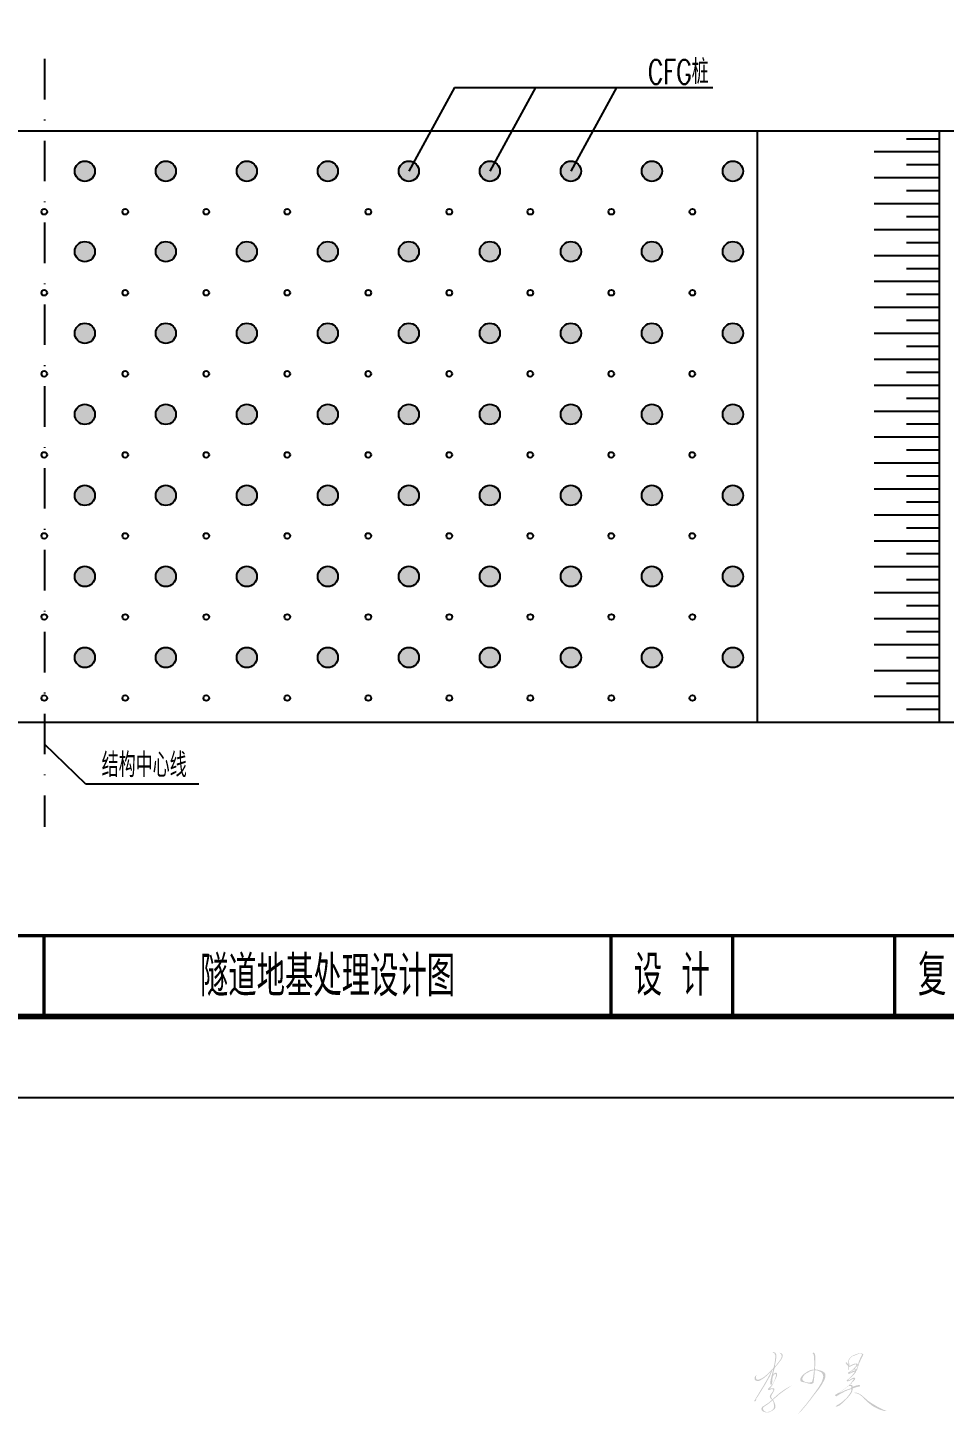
# Model space of a CAD drawing. Extents: x 216 to 1896, y 86 to 483.
# Drawn here: x 379 to 492.1, y 146.8 to 317.9 of the extents above; entities that cross this region are included whole.
import ezdxf
from ezdxf.enums import TextEntityAlignment as Align

# ---------------------------------------------------------------- set-up
doc = ezdxf.new("R2010")
doc.units = 0
doc.header["$LTSCALE"] = 5
doc.header["$MEASUREMENT"] = 0
doc.linetypes.add('DASHDOT', pattern=[1, 0.5, -0.25, 0, -0.25])
doc.linetypes.add('HIDDEN', pattern=[0.375, 0.25, -0.125])
doc.layers.get('0').update_dxf_attribs({"linetype": 'CONTINUOUS'})
for name, color, linetype in [('2', 2, 'HIDDEN'), ('图框', 7, 'CONTINUOUS'), ('尺寸标注', 4, 'CONTINUOUS'), ('文字', 7, 'CONTINUOUS'), ('次轮廓', 7, 'CONTINUOUS'), ('电子签名', 7, 'CONTINUOUS'), ('示坡线', 100, 'CONTINUOUS'), ('页码', 3, 'CONTINUOUS')]:
    doc.layers.add(name, color=color, linetype=linetype)
doc.styles.get("Standard").update_dxf_attribs({"font": 'simplex1.shx', "width": 0.7, "bigfont": 'hztxt.shx'})

# ---------------------------------------------------------------- blocks, each defined once
blk = doc.blocks.new('series')
at = {"width": 0.75}
for tag, height, p in [('页码', 4, (-35, -19)), ('图名', 5, (-220, -282)), ('图号', 5, (-20, -282))]:
    blk.add_attdef(tag, text='', height=height, dxfattribs=at).set_placement(p, align=Align.MIDDLE_CENTER)

msp = doc.modelspace()

# ---------------------------------------------------------------- hatches: boundary and pattern name
at = {"layer": '尺寸标注'}
h = msp.add_hatch(color=1, dxfattribs=at)
edge = h.paths.add_edge_path()
edge.add_arc((386.03208, 300.1471), 1.25, 0, 360)
h = msp.add_hatch(color=1, dxfattribs=at)
edge = h.paths.add_edge_path()
edge.add_arc((396.03208, 300.1471), 1.25, 0, 360)
h = msp.add_hatch(color=1, dxfattribs=at)
edge = h.paths.add_edge_path()
edge.add_arc((406.03208, 300.1471), 1.25, 0, 360)
h = msp.add_hatch(color=1, dxfattribs=at)
edge = h.paths.add_edge_path()
edge.add_arc((416.03208, 300.1471), 1.25, 0, 360)
h = msp.add_hatch(color=1, dxfattribs=at)
edge = h.paths.add_edge_path()
edge.add_arc((426.03208, 300.1471), 1.25, 0, 360)
h = msp.add_hatch(color=1, dxfattribs=at)
edge = h.paths.add_edge_path()
edge.add_arc((436.03208, 300.1471), 1.25, 0, 360)
h = msp.add_hatch(color=1, dxfattribs=at)
edge = h.paths.add_edge_path()
edge.add_arc((446.03208, 300.1471), 1.25, 0, 360)
h = msp.add_hatch(color=1, dxfattribs=at)
edge = h.paths.add_edge_path()
edge.add_arc((456.03208, 300.1471), 1.25, 0, 360)
h = msp.add_hatch(color=1, dxfattribs=at)
edge = h.paths.add_edge_path()
edge.add_arc((466.03208, 300.1471), 1.25, 0, 360)
h = msp.add_hatch(color=1, dxfattribs=at)
edge = h.paths.add_edge_path()
edge.add_arc((386.03208, 290.22171), 1.25, 0, 360)
h = msp.add_hatch(color=1, dxfattribs=at)
edge = h.paths.add_edge_path()
edge.add_arc((396.03208, 290.22171), 1.25, 0, 360)
h = msp.add_hatch(color=1, dxfattribs=at)
edge = h.paths.add_edge_path()
edge.add_arc((406.03208, 290.22171), 1.25, 0, 360)
h = msp.add_hatch(color=1, dxfattribs=at)
edge = h.paths.add_edge_path()
edge.add_arc((416.03208, 290.22171), 1.25, 0, 360)
h = msp.add_hatch(color=1, dxfattribs=at)
edge = h.paths.add_edge_path()
edge.add_arc((426.03208, 290.22171), 1.25, 0, 360)
h = msp.add_hatch(color=1, dxfattribs=at)
edge = h.paths.add_edge_path()
edge.add_arc((436.03208, 290.22171), 1.25, 0, 360)
h = msp.add_hatch(color=1, dxfattribs=at)
edge = h.paths.add_edge_path()
edge.add_arc((446.03208, 290.22171), 1.25, 0, 360)
h = msp.add_hatch(color=1, dxfattribs=at)
edge = h.paths.add_edge_path()
edge.add_arc((456.03208, 290.22171), 1.25, 0, 360)
h = msp.add_hatch(color=1, dxfattribs=at)
edge = h.paths.add_edge_path()
edge.add_arc((466.03208, 290.22171), 1.25, 0, 360)
h = msp.add_hatch(color=1, dxfattribs=at)
edge = h.paths.add_edge_path()
edge.add_arc((386.03208, 280.1471), 1.25, 0, 360)
h = msp.add_hatch(color=1, dxfattribs=at)
edge = h.paths.add_edge_path()
edge.add_arc((396.03208, 280.1471), 1.25, 0, 360)
h = msp.add_hatch(color=1, dxfattribs=at)
edge = h.paths.add_edge_path()
edge.add_arc((406.03208, 280.1471), 1.25, 0, 360)
h = msp.add_hatch(color=1, dxfattribs=at)
edge = h.paths.add_edge_path()
edge.add_arc((416.03208, 280.1471), 1.25, 0, 360)
h = msp.add_hatch(color=1, dxfattribs=at)
edge = h.paths.add_edge_path()
edge.add_arc((426.03208, 280.1471), 1.25, 0, 360)
h = msp.add_hatch(color=1, dxfattribs=at)
edge = h.paths.add_edge_path()
edge.add_arc((436.03208, 280.1471), 1.25, 0, 360)
h = msp.add_hatch(color=1, dxfattribs=at)
edge = h.paths.add_edge_path()
edge.add_arc((446.03208, 280.1471), 1.25, 0, 360)
h = msp.add_hatch(color=1, dxfattribs=at)
edge = h.paths.add_edge_path()
edge.add_arc((456.03208, 280.1471), 1.25, 0, 360)
h = msp.add_hatch(color=1, dxfattribs=at)
edge = h.paths.add_edge_path()
edge.add_arc((466.03208, 280.1471), 1.25, 0, 360)
h = msp.add_hatch(color=1, dxfattribs=at)
edge = h.paths.add_edge_path()
edge.add_arc((386.03208, 270.1471), 1.25, 0, 360)
h = msp.add_hatch(color=1, dxfattribs=at)
edge = h.paths.add_edge_path()
edge.add_arc((396.03208, 270.1471), 1.25, 0, 360)
h = msp.add_hatch(color=1, dxfattribs=at)
edge = h.paths.add_edge_path()
edge.add_arc((406.03208, 270.1471), 1.25, 0, 360)
h = msp.add_hatch(color=1, dxfattribs=at)
edge = h.paths.add_edge_path()
edge.add_arc((416.03208, 270.1471), 1.25, 0, 360)
h = msp.add_hatch(color=1, dxfattribs=at)
edge = h.paths.add_edge_path()
edge.add_arc((426.03208, 270.1471), 1.25, 0, 360)
h = msp.add_hatch(color=1, dxfattribs=at)
edge = h.paths.add_edge_path()
edge.add_arc((436.03208, 270.1471), 1.25, 0, 360)
h = msp.add_hatch(color=1, dxfattribs=at)
edge = h.paths.add_edge_path()
edge.add_arc((446.03208, 270.1471), 1.25, 0, 360)
h = msp.add_hatch(color=1, dxfattribs=at)
edge = h.paths.add_edge_path()
edge.add_arc((456.03208, 270.1471), 1.25, 0, 360)
h = msp.add_hatch(color=1, dxfattribs=at)
edge = h.paths.add_edge_path()
edge.add_arc((466.03208, 270.1471), 1.25, 0, 360)
h = msp.add_hatch(color=1, dxfattribs=at)
edge = h.paths.add_edge_path()
edge.add_arc((386.03208, 260.1471), 1.25, 0, 360)
h = msp.add_hatch(color=1, dxfattribs=at)
edge = h.paths.add_edge_path()
edge.add_arc((396.03208, 260.1471), 1.25, 0, 360)
h = msp.add_hatch(color=1, dxfattribs=at)
edge = h.paths.add_edge_path()
edge.add_arc((406.03208, 260.1471), 1.25, 0, 360)
h = msp.add_hatch(color=1, dxfattribs=at)
edge = h.paths.add_edge_path()
edge.add_arc((416.03208, 260.1471), 1.25, 0, 360)
h = msp.add_hatch(color=1, dxfattribs=at)
edge = h.paths.add_edge_path()
edge.add_arc((426.03208, 260.1471), 1.25, 0, 360)
h = msp.add_hatch(color=1, dxfattribs=at)
edge = h.paths.add_edge_path()
edge.add_arc((436.03208, 260.1471), 1.25, 0, 360)
h = msp.add_hatch(color=1, dxfattribs=at)
edge = h.paths.add_edge_path()
edge.add_arc((446.03208, 260.1471), 1.25, 0, 360)
h = msp.add_hatch(color=1, dxfattribs=at)
edge = h.paths.add_edge_path()
edge.add_arc((456.03208, 260.1471), 1.25, 0, 360)
h = msp.add_hatch(color=1, dxfattribs=at)
edge = h.paths.add_edge_path()
edge.add_arc((466.03208, 260.1471), 1.25, 0, 360)
h = msp.add_hatch(color=1, dxfattribs=at)
edge = h.paths.add_edge_path()
edge.add_arc((386.03208, 250.1471), 1.25, 0, 360)
h = msp.add_hatch(color=1, dxfattribs=at)
edge = h.paths.add_edge_path()
edge.add_arc((396.03208, 250.1471), 1.25, 0, 360)
h = msp.add_hatch(color=1, dxfattribs=at)
edge = h.paths.add_edge_path()
edge.add_arc((406.03208, 250.1471), 1.25, 0, 360)
h = msp.add_hatch(color=1, dxfattribs=at)
edge = h.paths.add_edge_path()
edge.add_arc((416.03208, 250.1471), 1.25, 0, 360)
h = msp.add_hatch(color=1, dxfattribs=at)
edge = h.paths.add_edge_path()
edge.add_arc((426.03208, 250.1471), 1.25, 0, 360)
h = msp.add_hatch(color=1, dxfattribs=at)
edge = h.paths.add_edge_path()
edge.add_arc((436.03208, 250.1471), 1.25, 0, 360)
h = msp.add_hatch(color=1, dxfattribs=at)
edge = h.paths.add_edge_path()
edge.add_arc((446.03208, 250.1471), 1.25, 0, 360)
h = msp.add_hatch(color=1, dxfattribs=at)
edge = h.paths.add_edge_path()
edge.add_arc((456.03208, 250.1471), 1.25, 0, 360)
h = msp.add_hatch(color=1, dxfattribs=at)
edge = h.paths.add_edge_path()
edge.add_arc((466.03208, 250.1471), 1.25, 0, 360)
h = msp.add_hatch(color=1, dxfattribs=at)
edge = h.paths.add_edge_path()
edge.add_arc((386.03208, 240.1471), 1.25, 0, 360)
h = msp.add_hatch(color=1, dxfattribs=at)
edge = h.paths.add_edge_path()
edge.add_arc((396.03208, 240.1471), 1.25, 0, 360)
h = msp.add_hatch(color=1, dxfattribs=at)
edge = h.paths.add_edge_path()
edge.add_arc((406.03208, 240.1471), 1.25, 0, 360)
h = msp.add_hatch(color=1, dxfattribs=at)
edge = h.paths.add_edge_path()
edge.add_arc((416.03208, 240.1471), 1.25, 0, 360)
h = msp.add_hatch(color=1, dxfattribs=at)
edge = h.paths.add_edge_path()
edge.add_arc((426.03208, 240.1471), 1.25, 0, 360)
h = msp.add_hatch(color=1, dxfattribs=at)
edge = h.paths.add_edge_path()
edge.add_arc((436.03208, 240.1471), 1.25, 0, 360)
h = msp.add_hatch(color=1, dxfattribs=at)
edge = h.paths.add_edge_path()
edge.add_arc((446.03208, 240.1471), 1.25, 0, 360)
h = msp.add_hatch(color=1, dxfattribs=at)
edge = h.paths.add_edge_path()
edge.add_arc((456.03208, 240.1471), 1.25, 0, 360)
h = msp.add_hatch(color=1, dxfattribs=at)
edge = h.paths.add_edge_path()
edge.add_arc((466.03208, 240.1471), 1.25, 0, 360)
at = {"layer": '电子签名'}
h = msp.add_hatch(color=256, dxfattribs=at)
h.paths.add_polyline_path([(468.88115, 148.56731), (468.82904, 148.55728), (468.86305, 148.62392), (468.98381, 148.76932), (469.01716, 148.82681), (469.12613, 148.98941), (469.2505, 149.19836), (469.8596, 150.17416), (470.23028, 150.80221), (470.43817, 151.17455), (470.57341, 151.41629), (470.72869, 151.75857), (470.85062, 152.11189), (470.89867, 152.25115), (470.99876, 152.31631), (470.96348, 152.13656), (470.89712, 151.83922), (470.82758, 151.58599), (470.76946, 151.34104), (470.68671, 150.98056), (470.64787, 150.61833), (470.66906, 150.45323), (470.77576, 150.38056), (470.87602, 150.55714), (470.89122, 150.89506), (470.90931, 151.10627), (470.93363, 151.25798), (470.95712, 151.39182), (471.00957, 151.51535), (471.10341, 151.6571), (471.21458, 151.73738), (471.31346, 151.74422), (471.36833, 151.67655), (471.35898, 151.53176), (471.27779, 151.25388), (471.09597, 150.79422), (470.86179, 150.40323), (470.6189, 150.14522), (470.37965, 149.93343), (470.36222, 149.82913), (470.42508, 149.76873), (470.51278, 149.77238), (470.63579, 149.80646), (470.78924, 149.86974), (470.86817, 149.87621), (470.91854, 149.86595), (470.968, 149.83687), (471.00517, 149.79442), (471.01496, 149.74115), (471.00225, 149.67286), (470.97239, 149.60585), (470.92381, 149.52089), (470.67064, 149.17034), (470.61332, 149.06342), (470.5923, 148.96987), (470.60759, 148.85723), (470.65359, 148.77261), (470.72619, 148.67715), (470.84523, 148.57078), (470.84981, 148.54469), (470.70413, 148.41858), (470.44566, 148.19868), (470.18245, 148.01929), (469.9778, 147.87981), (469.81374, 147.78742), (469.70697, 147.721), (469.62988, 147.63928), (469.58711, 147.56985), (469.55996, 147.4975), (469.56061, 147.43407), (469.56579, 147.39113), (469.57394, 147.34005), (469.58654, 147.29563), (469.60506, 147.25047), (469.62803, 147.21494), (469.67001, 147.17332), (469.71185, 147.14501), (469.75788, 147.1169), (469.80856, 147.09745), (469.8584, 147.07926), (469.89929, 147.06607), (469.9467, 147.04789), (469.98808, 147.03508), (470.03821, 147.02285), (470.08251, 147.01586), (470.13439, 147.01178), (470.1851, 147.01004), (470.25054, 147.00945), (470.32632, 147.01004), (470.38345, 147.0112), (470.42483, 147.01411), (470.48972, 147.02111), (470.54422, 147.03935), (470.58746, 147.05353), (470.62703, 147.0713), (470.66051, 147.08926), (470.71427, 147.11826), (470.78887, 147.16129), (470.8978, 147.21638), (470.97773, 147.27096), (471.05409, 147.32748), (471.12645, 147.38104), (471.18201, 147.43591), (471.22265, 147.49745), (471.25844, 147.56324), (471.27127, 147.631), (471.27724, 147.71156), (471.27553, 147.80393), (471.26178, 147.89808), (471.24063, 147.98657), (471.20747, 148.09917), (471.17311, 148.18369), (471.14536, 148.25765), (471.10703, 148.33689), (471.05524, 148.43157), (471.01824, 148.49496), (470.99313, 148.54515), (470.97991, 148.56231), (471.06978, 148.64551), (471.19137, 148.74192), (471.34468, 148.85682), (471.50374, 148.99449), (471.61872, 149.09486), (471.74824, 149.21503), (471.99579, 149.40699), (472.30084, 149.63265), (472.717, 149.91351), (472.90026, 150.04201), (473.05309, 150.14981), (473.30481, 150.3175), (472.88466, 150.10813), (472.80658, 150.06006), (472.64971, 149.97354), (472.44667, 149.84985), (472.19161, 149.68416), (471.96482, 149.51443), (471.71219, 149.32238), (471.45093, 149.08959), (471.22708, 148.89935), (471.02137, 148.70639), (470.92827, 148.6117), (470.84848, 148.70306), (470.8119, 148.76619), (470.76702, 148.86254), (470.75413, 148.94621), (470.77304, 149.0405), (470.80359, 149.12833), (470.88354, 149.25991), (470.96666, 149.39945), (471.02651, 149.50245), (471.08984, 149.62426), (471.12807, 149.71563), (471.15706, 149.77963), (471.16039, 149.84372), (471.15003, 149.90111), (471.1232, 149.94918), (471.07988, 149.96673), (471.03831, 149.97231), (470.94677, 149.97832), (470.89752, 149.98652), (470.85237, 149.98816), (470.82117, 149.98488), (470.7793, 149.97996), (470.72759, 149.96848), (470.66356, 149.94797), (470.60938, 149.92418), (470.57544, 149.92257), (470.5623, 149.93078), (470.56887, 149.9521), (470.63701, 150.01691), (470.75461, 150.14356), (470.8522, 150.26915), (470.90047, 150.34254), (470.97243, 150.47033), (471.03411, 150.58889), (471.32871, 151.18767), (471.40276, 151.34322), (471.45666, 151.49185), (471.48106, 151.61503), (471.48106, 151.68735), (471.48012, 151.73816), (471.47272, 151.80138), (471.44041, 151.84838), (471.41024, 151.87273), (471.37599, 151.8878), (471.33832, 151.89011), (471.28843, 151.88664), (471.24782, 151.87852), (471.20967, 151.86495), (471.16252, 151.83743), (471.11675, 151.79754), (471.08493, 151.76243), (471.04842, 151.71264), (471.01905, 151.66622), (470.99259, 151.61421), (471.0272, 151.83128), (471.05742, 151.98762), (471.10907, 152.20185), (471.16812, 152.37516), (471.24772, 152.54642), (471.3866, 152.71926), (471.54408, 152.90832), (471.88678, 153.34474), (472.02427, 153.53916), (472.11267, 153.69567), (472.1519, 153.82323), (472.17012, 153.9458), (472.17012, 154.03841), (472.15327, 154.14084), (472.10131, 154.23766), (472.01144, 154.298), (471.89736, 154.34113), (471.80915, 154.36446), (471.78062, 154.36446), (471.84807, 154.3178), (471.95183, 154.21929), (471.99853, 154.15967), (472.02188, 154.10005), (472.03485, 154.04562), (472.04522, 153.97822), (472.04004, 153.9186), (472.04004, 153.84602), (472.02188, 153.76047), (471.99853, 153.69567), (471.96326, 153.63197), (471.91867, 153.5531), (471.86368, 153.47483), (471.80656, 153.39497), (471.68182, 153.23355), (471.604, 153.12467), (471.21487, 152.6503), (471.23043, 152.8499), (471.3342, 153.29835), (471.36366, 153.53498), (471.38304, 153.71909), (471.39288, 153.898), (471.39304, 154.03986), (471.37409, 154.15891), (471.33753, 154.24413), (471.29207, 154.31417), (471.23822, 154.36799), (471.16432, 154.41989), (471.09965, 154.44268), (471.05539, 154.4528), (471.01112, 154.45547), (470.96166, 154.45052), (470.93817, 154.42945), (470.9662, 154.40562), (471.00326, 154.38377), (471.06439, 154.35917), (471.11248, 154.32783), (471.1447, 154.29244), (471.16391, 154.25916), (471.178, 154.231), (471.1985, 154.19644), (471.21643, 154.1606), (471.23565, 154.12604), (471.2508, 154.08473), (471.2593, 154.04091), (471.26639, 153.99292), (471.26895, 153.91484), (471.23942, 153.51656), (471.20881, 153.26653), (471.14333, 152.92275), (471.12905, 152.83302), (471.11794, 152.74775), (471.10392, 152.67022), (471.08056, 152.60557), (471.04993, 152.53654), (471.00425, 152.46609), (470.95763, 152.39886), (470.90743, 152.3444), (470.85724, 152.33867), (470.73517, 152.1534), (470.64912, 152.07171), (470.5101, 151.92475), (470.33491, 151.75999), (470.13654, 151.59267), (469.91392, 151.40917), (469.72888, 151.28283), (469.63098, 151.22877), (469.57614, 151.20275), (469.51176, 151.16285), (469.45356, 151.13706), (469.38544, 151.10911), (469.34268, 151.0903), (469.2886, 151.06934), (469.21714, 151.04295), (469.15433, 151.03625), (469.1009, 151.03879), (469.04366, 151.04641), (468.98595, 151.07576), (468.94948, 151.09601), (468.91289, 151.13355), (468.89118, 151.16637), (468.88104, 151.20616), (468.87614, 151.246), (468.8736, 151.29251), (468.87356, 151.33625), (468.87462, 151.37157), (468.87701, 151.40742), (468.87955, 151.43666), (468.88613, 151.47094), (468.89736, 151.50021), (468.92535, 151.52945), (468.94952, 151.54852), (468.94698, 151.56631), (468.92917, 151.57903), (468.90627, 151.5803), (468.8375, 151.52239), (468.75284, 151.41005), (468.7067, 151.22252), (468.71025, 151.08824), (468.78672, 150.97523), (468.91829, 150.91035), (469.0772, 150.8762), (469.2139, 150.88303), (469.38837, 150.94295), (469.63321, 151.08361), (469.90842, 151.26658), (470.25854, 151.567), (470.74038, 152.05006), (470.67883, 151.89206), (470.51962, 151.56827), (470.29139, 151.14048), (469.9861, 150.61449), (469.74116, 150.19647), (469.44622, 149.71947), (469.04804, 149.05525), (468.78759, 148.62453), (468.67797, 148.4282), (468.67005, 148.37355), (468.71462, 148.34451), (468.81493, 148.40465), (468.93014, 148.5405), (469.03627, 148.64656), (468.94258, 148.61515), (468.90331, 148.58712)])
h.paths.add_polyline_path([(480.61268, 151.42287), (480.796, 151.6307), (480.95224, 151.81227), (481.05857, 151.95876), (481.05731, 152.00693), (481.0094, 152.01574), (480.92643, 151.98648), (480.81106, 151.94326), (480.69729, 151.89489), (480.59877, 151.84318), (480.42041, 151.7674), (480.30599, 151.76103), (480.25469, 151.80834), (480.25625, 151.88501), (480.33048, 151.95918), (480.40203, 151.99871), (480.48789, 152.04161), (480.57101, 152.08361), (480.69786, 152.18016), (480.81203, 152.28524), (481.05624, 152.53209), (481.17289, 152.65975), (481.22567, 152.72834), (481.275, 152.79238), (481.28918, 152.83611), (481.28113, 152.87498), (481.25848, 152.89856), (481.21794, 152.91396), (481.13412, 152.91502), (481.07568, 152.90952), (481.0118, 152.89148), (480.93543, 152.86234), (480.84794, 152.8221), (480.77295, 152.79157), (480.6688, 152.74162), (480.57853, 152.69027), (480.54104, 152.6653), (480.51886, 152.65427), (480.49947, 152.64496), (480.47784, 152.63647), (480.46421, 152.63048), (480.44383, 152.62922), (480.4137, 152.64511), (480.39106, 152.60702), (480.37694, 152.54346), (480.37694, 152.4715), (480.3704, 152.30686), (480.36517, 152.23545), (480.34077, 152.22499), (480.31462, 152.23545), (480.30629, 152.26397), (480.29121, 152.51978), (480.28723, 152.60131), (480.27178, 152.67738), (480.25765, 152.71144), (480.24234, 152.74371), (480.21276, 152.78363), (480.10791, 152.89607), (479.97385, 153.04501), (479.97361, 153.11455), (480.0048, 153.14545), (480.02385, 153.16211), (480.05321, 153.17479), (480.0921, 153.17479), (480.11194, 153.16131), (480.12702, 153.12563), (480.15241, 153.07963), (480.1786, 153.03443), (480.21114, 152.99558), (480.24447, 152.94086), (480.26907, 152.88456), (480.27939, 152.85125), (480.28557, 152.9492), (480.28576, 153.11497), (480.28576, 153.22059), (480.30179, 153.39228), (480.3162, 153.4531), (480.33862, 153.52031), (480.38195, 153.61031), (480.40437, 153.63912), (480.43, 153.66952), (480.46523, 153.71433), (480.50047, 153.74954), (480.54531, 153.79275), (480.58535, 153.83276), (480.60617, 153.85356), (480.65101, 153.89037), (480.68945, 153.92398), (480.77306, 153.98528), (480.83232, 154.01568), (481.23132, 154.16984), (481.41545, 154.23883), (481.5708, 154.27907), (481.66286, 154.29632), (481.80095, 154.30782), (481.92893, 154.29035), (482.01315, 154.25064), (482.07992, 154.20238), (482.11969, 154.16122), (482.12111, 154.11437), (482.10265, 154.05901), (482.05169, 153.96211), (482.01775, 153.8893), (481.96615, 153.7807), (481.92305, 153.69618), (481.88794, 153.61962), (481.85602, 153.55264), (481.77534, 153.38423), (481.69782, 153.22116), (481.63255, 153.0744), (481.58767, 152.93579), (481.53463, 152.76864), (481.48159, 152.6178), (481.431, 152.46414), (481.39086, 152.3696), (481.37652, 152.29798), (481.36219, 152.20631), (481.35586, 152.14283), (481.27658, 152.13434), (481.21712, 152.13575), (481.24534, 152.09977), (481.25306, 152.06262), (481.23693, 152.00445), (481.20817, 151.95399), (481.15381, 151.88244), (481.06292, 151.77419), (481.00623, 151.70177), (480.96674, 151.65132), (480.92061, 151.603), (480.87886, 151.56807), (480.82804, 151.52292), (480.77692, 151.4746), (480.71612, 151.418), (480.6802, 151.38486), (480.62438, 151.33207), (480.52461, 151.24283), (480.432, 151.15175), (480.28782, 151.01618), (480.25668, 150.97753), (480.28157, 150.96394), (480.33901, 150.98034), (480.41013, 151.01041), (480.49219, 151.04867), (480.57151, 151.1006), (480.65371, 151.15076), (480.73791, 151.19727), (480.82827, 151.23831), (480.91657, 151.26704), (480.99137, 151.2801), (481.06119, 151.27189), (481.12064, 151.20655), (481.13505, 151.12235), (481.09407, 151.04908), (480.95973, 150.88962), (480.8423, 150.77809), (480.73563, 150.70156), (480.67529, 150.55882), (480.43804, 150.36387), (480.51201, 150.37638), (480.58749, 150.38019), (480.66983, 150.38019), (480.73998, 150.36572), (480.80478, 150.29244), (480.82918, 150.21854), (480.83165, 150.14504), (480.90548, 150.19115), (481.05488, 150.24634), (481.285, 150.31998), (481.44202, 150.35809), (481.576, 150.38319), (481.69323, 150.38667), (481.74541, 150.34198), (481.69758, 150.30445), (481.71173, 150.21394), (481.37486, 150.14247), (480.82276, 149.96172), (480.79319, 149.72409), (480.75415, 149.58848), (480.7151, 149.49544), (480.66583, 149.39406), (480.56636, 149.24343), (480.40924, 149.03583), (480.28439, 148.90209), (480.11751, 148.7145), (479.99583, 148.58248), (479.85842, 148.4538), (479.71706, 148.32198), (479.57915, 148.18825), (479.43951, 148.05795), (479.33877, 147.97601), (479.25208, 147.90051), (479.12297, 147.82072), (478.92608, 147.74503), (478.66287, 147.68552), (478.89233, 147.88851), (479.07148, 147.9942), (479.15406, 148.03618), (479.24396, 148.08819), (479.3507, 148.16338), (479.4631, 148.25711), (479.5811, 148.35015), (479.73728, 148.48949), (479.87115, 148.61211), (479.98829, 148.71801), (480.09985, 148.83506), (480.23721, 149.0055), (480.46052, 149.30634), (480.58612, 149.50853), (480.62628, 149.611), (480.6546, 149.73587), (480.66287, 149.89897), (480.60085, 149.87476), (480.51015, 149.83699), (480.38804, 149.80259), (480.27574, 149.76655), (480.12903, 149.70799), (479.98591, 149.648), (479.82499, 149.56823), (479.67766, 149.48982), (479.48833, 149.38677), (479.35119, 149.32011), (479.19367, 149.23122), (478.96573, 149.08123), (478.79709, 148.98864), (478.66917, 149.02771), (478.649, 149.10998), (478.70775, 149.19585), (478.92872, 149.32655), (479.16006, 149.45825), (479.25439, 149.49973), (480.05932, 150.09768), (480.58617, 150.56063), (480.62696, 150.61886), (480.64832, 150.67514), (480.67014, 150.75274), (480.72218, 150.80611), (480.76335, 150.84945), (480.80538, 150.89751), (480.89254, 151.01114), (480.91738, 151.03768), (480.93451, 151.06506), (480.96278, 151.10273), (480.96107, 151.12156), (480.95079, 151.13611), (480.93109, 151.14124), (480.90025, 151.14124), (480.85742, 151.13354), (480.83121, 151.12269), (480.7861, 151.09955), (480.71132, 151.05961), (480.65811, 151.02647), (480.58619, 150.99236), (480.51793, 150.95825), (480.44113, 150.91684), (480.34761, 150.87671), (480.29043, 150.85767), (480.25154, 150.85157), (480.1997, 150.85081), (480.15395, 150.85234), (480.10439, 150.85995), (480.07618, 150.87748), (480.06302, 150.91618), (480.08314, 150.95521), (480.14686, 150.99692)])
h.paths.add_polyline_path([(481.02006, 152.35716), (480.94034, 152.29312), (480.82466, 152.19159), (480.77777, 152.15098), (480.71212, 152.10725), (480.65897, 152.0682), (480.59801, 152.02447), (480.52923, 151.97917), (480.47655, 151.94295), (480.47786, 151.91901), (480.50033, 151.90776), (480.59995, 151.97277), (480.6581, 152.0074), (480.72227, 152.04045), (480.80591, 152.09007), (480.90595, 152.12443), (480.98036, 152.14968), (481.03516, 152.16279), (481.08919, 152.16588), (481.14013, 152.16434), (481.16637, 152.16202), (481.16792, 152.17513), (481.14476, 152.19673), (481.10385, 152.21524), (481.09073, 152.24146), (481.07375, 152.27231), (481.04674, 152.32476)], flags=16)
h.paths.add_polyline_path([(480.39996, 152.73906), (480.37514, 153.36236), (480.3797, 153.4384), (480.42389, 153.55039), (480.48575, 153.63468), (480.54339, 153.70772), (480.63068, 153.80642), (480.68879, 153.85688), (480.76142, 153.90757), (480.82469, 153.93567), (480.92591, 153.97359), (481.19047, 154.07925), (481.35214, 154.14247), (481.49695, 154.19585), (481.59677, 154.22535), (481.68417, 154.23961), (481.77274, 154.24101), (481.82756, 154.2368), (481.88802, 154.22696), (481.92316, 154.21854), (481.94595, 154.19902), (481.95959, 154.16817), (481.96372, 154.14318), (481.9622, 154.10725), (481.9387, 154.03194), (481.91844, 153.99226), (481.86532, 153.90087), (481.81142, 153.80395), (481.76112, 153.68703), (481.69467, 153.54127), (481.60706, 153.33674), (481.54061, 153.15535), (481.51661, 153.04067), (481.47115, 152.84889), (481.37015, 152.54276), (481.26661, 152.30304), (481.19805, 152.281), (481.07974, 152.40145), (481.21863, 152.56295), (481.36005, 152.71435), (481.42823, 152.80015), (481.45815, 152.87163), (481.45815, 152.91275), (481.45316, 152.93642), (481.43695, 152.95511), (481.40702, 152.98377), (481.36441, 153.01275), (481.31079, 153.02895), (481.25593, 153.03518), (481.20729, 153.03269), (481.12624, 153.02895), (481.08634, 153.02397), (481.02523, 153.01026), (480.9554, 152.98908), (480.88072, 152.95297), (480.79047, 152.91356), (480.69671, 152.87154), (480.64048, 152.83815), (480.60367, 152.81713), (480.55373, 152.79349), (480.50553, 152.76985), (480.45821, 152.74884), (480.42229, 152.73658), (480.40712, 152.73383)], flags=16)
h.paths.add_polyline_path([(481.0525, 149.39262), (481.3792, 149.33124), (481.64373, 149.21744), (481.91961, 149.00504), (482.28704, 148.62611), (482.70016, 148.24285), (483.27653, 147.78921), (483.80985, 147.49883), (484.20572, 147.33379), (484.64696, 147.19099), (485.02385, 147.17237), (484.69068, 147.30378), (484.334, 147.46519), (483.99874, 147.64395), (483.70348, 147.80552), (483.32385, 148.03499), (482.78902, 148.38943), (482.66014, 148.47607), (482.44924, 148.6751), (482.0833, 148.98489), (481.96847, 149.09494), (481.80444, 149.21202), (481.58137, 149.33815), (481.42505, 149.40438), (481.3074, 149.42808), (481.20506, 149.44336), (481.12212, 149.44825), (481.04557, 149.44801), (481.02693, 149.41797)])
h.paths.add_polyline_path([(480.3649, 150.30485), (479.099, 149.32702), (479.42463, 149.49864), (479.7858, 149.68656), (480.00805, 149.77624), (480.14483, 149.8275), (480.29656, 149.87661), (480.44188, 149.92359), (480.5295, 149.95349), (480.59361, 149.98125), (480.6305, 150.00448), (480.65477, 150.03927), (480.6706, 150.08461), (480.67166, 150.13019), (480.66744, 150.16921), (480.65477, 150.20506), (480.64105, 150.23458), (480.60623, 150.25251), (480.56085, 150.25567), (480.5102, 150.26094), (480.46799, 150.26094), (480.42894, 150.25989), (480.38568, 150.26094), (480.36035, 150.26411)], flags=16)
h.paths.add_polyline_path([(476.04828, 152.20178), (476.01265, 151.91017), (475.97034, 151.51717), (475.92844, 151.23806), (475.86882, 150.98374), (475.84229, 150.85498), (475.79819, 150.77511), (475.72063, 150.7222), (475.62781, 150.69783), (475.46249, 150.6852), (475.31931, 150.69228), (475.14772, 150.71768), (474.97388, 150.76456), (474.881, 150.80273), (474.8001, 150.8502), (474.72141, 150.90074), (474.66099, 150.97796), (474.63008, 151.03412), (474.61603, 151.08186), (474.60901, 151.14925), (474.6357, 151.28122), (474.67781, 151.36166), (474.74284, 151.4728), (474.81487, 151.56636), (474.89073, 151.65956), (475.02125, 151.76128), (475.16955, 151.86248), (475.33955, 151.94922), (475.49508, 152.03054), (475.63615, 152.10102), (475.75008, 152.14077), (475.86221, 152.16788), (475.97976, 152.18595)], flags=16)
h.paths.add_polyline_path([(475.91389, 154.36177), (475.91411, 154.28397), (475.88408, 154.27012), (475.88408, 154.22742), (475.95026, 154.19723), (475.97891, 154.16306), (476.00234, 154.10053), (476.01967, 154.02128), (476.05209, 153.86648), (476.06171, 153.76711), (476.06347, 153.59532), (476.06943, 153.31716), (476.07828, 152.99855), (476.07537, 152.75035), (476.0606, 152.37569), (476.05679, 152.29311), (476.00975, 152.2934), (475.93907, 152.29237), (475.8776, 152.27907), (475.81408, 152.26781), (475.73418, 152.25143), (475.6512, 152.22993), (475.58031, 152.20201), (475.51372, 152.17539), (475.44713, 152.14468), (475.37644, 152.1109), (475.30951, 152.07177), (475.23882, 152.02878), (475.19067, 152.00216), (475.12921, 151.96736), (475.05647, 151.92334), (475.01549, 151.89161), (474.97298, 151.8631), (474.92296, 151.82773), (474.85112, 151.77711), (474.77991, 151.72529), (474.71636, 151.67367), (474.65366, 151.60808), (474.60412, 151.55506), (474.56472, 151.50124), (474.5162, 151.43847), (474.47423, 151.37463), (474.43491, 151.30704), (474.39991, 151.2483), (474.37208, 151.16851), (474.34894, 151.07661), (474.34631, 151.02019), (474.36068, 150.9471), (474.38575, 150.88973), (474.42699, 150.82939), (474.48884, 150.78819), (474.57371, 150.76814), (474.65977, 150.75051), (474.73879, 150.73073), (474.83747, 150.70857), (474.91412, 150.69239), (475.01255, 150.67572), (475.12377, 150.64403), (475.2191, 150.61423), (475.28495, 150.59352), (475.34351, 150.57218), (475.39651, 150.5554), (475.44401, 150.54394), (475.51444, 150.53576), (475.5865, 150.52594), (475.64711, 150.51939), (475.70607, 150.51939), (475.75721, 150.52674), (475.81688, 150.54533), (475.8836, 150.57995), (475.92616, 150.608), (475.95784, 150.63716), (475.97632, 150.66669), (475.9965, 150.7217), (476.0087, 150.78692), (476.0188, 150.86186), (476.03103, 150.98437), (476.04393, 151.08663), (476.06318, 151.21141), (476.0849, 151.36945), (476.09631, 151.51551), (476.11596, 151.72341), (476.12993, 151.92212), (476.14326, 152.05067), (476.1502, 152.20956), (476.28519, 152.2069), (476.38522, 152.18926), (476.4882, 152.15692), (476.56469, 152.13046), (476.62354, 152.10401), (476.70886, 152.06873), (476.81478, 152.00699), (476.89127, 151.97171), (476.97071, 151.92467), (477.02661, 151.87176), (477.08463, 151.78109), (477.11934, 151.69997), (477.14578, 151.63919), (477.16959, 151.55595), (477.18149, 151.4846), (477.17929, 151.37061), (477.15644, 151.23912), (477.12113, 151.098), (477.06221, 150.93813), (477.01808, 150.81171), (476.93864, 150.64414), (476.84744, 150.49127), (476.65309, 150.16689), (476.44114, 149.8519), (476.10266, 149.38663), (475.64047, 148.74788), (475.20129, 148.17046), (474.87766, 147.77522), (474.54063, 147.37454), (474.04996, 146.77032), (474.24004, 146.93873), (474.37513, 147.07826), (474.57395, 147.29186), (474.93269, 147.71289), (475.20855, 148.04613), (475.57123, 148.49729), (476.12344, 149.23102), (476.68174, 149.93492), (476.93247, 150.31615), (477.062, 150.51633), (477.15386, 150.69564), (477.23461, 150.83129), (477.30628, 150.97489), (477.37709, 151.13309), (477.42301, 151.28347), (477.44852, 151.41347), (477.46127, 151.52562), (477.44689, 151.66522), (477.42511, 151.77041), (477.32394, 151.91317), (477.22895, 151.98954), (477.12844, 152.04958), (477.01827, 152.11022), (476.89401, 152.15114), (476.77095, 152.18483), (476.68113, 152.21288), (476.58953, 152.24023), (476.48392, 152.26791), (476.39971, 152.28529), (476.31265, 152.2944), (476.21642, 152.3022), (476.16407, 152.3022), (476.16795, 152.34718), (476.17959, 152.4777), (476.19669, 152.79381), (476.20758, 153.04914), (476.21987, 153.46352), (476.22307, 153.76963), (476.2033, 153.97144), (476.16517, 154.1665), (476.11003, 154.2902), (476.07209, 154.34375), (476.03029, 154.3757), (475.99107, 154.38654), (475.96745, 154.3901), (475.94473, 154.38787)])
h.paths.add_polyline_path([(470.91155, 148.49121), (470.65343, 148.24594), (470.26677, 147.94648), (470.14235, 147.86875), (469.93854, 147.74486), (469.85517, 147.68674), (469.78413, 147.60591), (469.75282, 147.54746), (469.7492, 147.46378), (469.76528, 147.39407), (469.78778, 147.33403), (469.81736, 147.27793), (469.86431, 147.22039), (469.90103, 147.17784), (469.94729, 147.13878), (470.00055, 147.10995), (470.0639, 147.08147), (470.15455, 147.06396), (470.23176, 147.0609), (470.30936, 147.0609), (470.38854, 147.06723), (470.47247, 147.0783), (470.58015, 147.11786), (470.66725, 147.16059), (470.77652, 147.21755), (470.88104, 147.28243), (470.94401, 147.33511), (470.99951, 147.40923), (471.05902, 147.50019), (471.08194, 147.55417), (471.09994, 147.63595), (471.10813, 147.72754), (471.10984, 147.8113), (471.10329, 147.88491), (471.0951, 147.95833), (471.0771, 148.06482), (471.05708, 148.2027), (471.02964, 148.28687), (470.98558, 148.38783)], flags=16)

# ---------------------------------------------------------------- linework, layer by layer
at = {"color": 2}
for p, q in [((431.68172, 310.48829), (426.03208, 300.1471)), ((431.68172, 310.48829), (463.56036, 310.48829)), ((441.68172, 310.48829), (436.03208, 300.1471)), ((451.68172, 310.48829), (446.03208, 300.1471)), ((386.1553, 224.50655), (381.03208, 229.46081)), ((400.09104, 224.50655), (386.1553, 224.50655))]:
    msp.add_line(p, q, dxfattribs=at)
msp.add_lwpolyline([(635.99162, 185.83595), (635.99162, 482.83595), (215.99162, 482.83595), (215.99162, 185.83595)], close=True)
at = {"layer": '2', "linetype": 'DASHDOT', "ltscale": 2}
msp.add_line((381.03208, 314.01326), (381.03208, 219.23285), dxfattribs=at)
at = {"layer": '图框'}
for points, const_width in [([(625.99162, 472.83595), (245.99162, 472.83595), (245.99162, 195.83595), (625.99162, 195.83595), (625.99162, 472.83595)], 0.7), ([(245.99162, 205.83595), (625.99162, 205.83595)], 0.4), ([(380.99162, 195.83595), (380.99162, 205.83595)], 0.4), ([(450.99162, 195.83595), (450.99162, 205.83595)], 0.4), ([(465.99162, 195.83595), (465.99162, 205.83595)], 0.4), ([(485.99162, 195.83595), (485.99162, 205.83595)], 0.4)]:
    msp.add_lwpolyline(points, dxfattribs=dict(at, const_width=const_width))
at = {"layer": '尺寸标注'}
msp.add_line((469.03208, 305.1471), (469.03208, 232.16147), dxfattribs=at)
at = {"layer": '尺寸标注', "color": 1}
for centre in [(386.03208, 300.1471), (436.03208, 290.22171), (446.03208, 270.1471), (416.03208, 260.1471), (426.03208, 260.1471), (436.03208, 260.1471), (456.03208, 260.1471), (466.03208, 260.1471), (386.03208, 250.1471), (396.03208, 250.1471), (406.03208, 250.1471), (416.03208, 250.1471), (426.03208, 250.1471), (436.03208, 250.1471), (446.03208, 250.1471), (456.03208, 250.1471), (466.03208, 250.1471), (386.03208, 240.1471), (396.03208, 240.1471), (406.03208, 240.1471), (416.03208, 240.1471), (426.03208, 240.1471), (436.03208, 240.1471), (446.03208, 240.1471), (456.03208, 240.1471), (466.03208, 240.1471)]:
    msp.add_circle(centre, 1.25, dxfattribs=at)
at = {"layer": '次轮廓'}
for centre, radius in [((396.03208, 300.1471), 1.25), ((406.03208, 300.1471), 1.25), ((416.03208, 300.1471), 1.25), ((426.03208, 300.1471), 1.25), ((436.03208, 300.1471), 1.25), ((446.03208, 300.1471), 1.25), ((456.03208, 300.1471), 1.25), ((466.03208, 300.1471), 1.25), ((381.02712, 295.1471), 0.35), ((391.02712, 295.1471), 0.35), ((401.02712, 295.1471), 0.35), ((411.02712, 295.1471), 0.35), ((421.02712, 295.1471), 0.35), ((431.02712, 295.1471), 0.35), ((441.02712, 295.1471), 0.35), ((451.02712, 295.1471), 0.35), ((461.02712, 295.1471), 0.35), ((386.03208, 290.22171), 1.25), ((396.03208, 290.22171), 1.25), ((406.03208, 290.22171), 1.25), ((416.03208, 290.22171), 1.25), ((426.03208, 290.22171), 1.25), ((446.03208, 290.22171), 1.25), ((456.03208, 290.22171), 1.25), ((466.03208, 290.22171), 1.25), ((381.02712, 285.1471), 0.35), ((391.02712, 285.1471), 0.35), ((401.02712, 285.1471), 0.35), ((411.02712, 285.1471), 0.35), ((421.02712, 285.1471), 0.35), ((431.02712, 285.1471), 0.35), ((441.02712, 285.1471), 0.35), ((451.02712, 285.1471), 0.35), ((461.02712, 285.1471), 0.35), ((386.03208, 280.1471), 1.25), ((396.03208, 280.1471), 1.25), ((406.03208, 280.1471), 1.25), ((416.03208, 280.1471), 1.25), ((426.03208, 280.1471), 1.25), ((436.03208, 280.1471), 1.25), ((446.03208, 280.1471), 1.25), ((456.03208, 280.1471), 1.25), ((466.03208, 280.1471), 1.25), ((381.02217, 275.1471), 0.35), ((391.02217, 275.1471), 0.35), ((401.02217, 275.1471), 0.35), ((411.02217, 275.1471), 0.35), ((421.02217, 275.1471), 0.35), ((431.02217, 275.1471), 0.35), ((441.02217, 275.1471), 0.35), ((451.02217, 275.1471), 0.35), ((461.02217, 275.1471), 0.35), ((386.03208, 270.1471), 1.25), ((396.03208, 270.1471), 1.25), ((406.03208, 270.1471), 1.25), ((416.03208, 270.1471), 1.25), ((426.03208, 270.1471), 1.25), ((436.03208, 270.1471), 1.25), ((456.03208, 270.1471), 1.25), ((466.03208, 270.1471), 1.25), ((381.02217, 265.1471), 0.35), ((391.02217, 265.1471), 0.35), ((401.02217, 265.1471), 0.35), ((411.02217, 265.1471), 0.35), ((421.02217, 265.1471), 0.35), ((431.02217, 265.1471), 0.35), ((441.02217, 265.1471), 0.35), ((451.02217, 265.1471), 0.35), ((461.02217, 265.1471), 0.35), ((386.03208, 260.1471), 1.25), ((396.03208, 260.1471), 1.25), ((406.03208, 260.1471), 1.25), ((446.03208, 260.1471), 1.25), ((381.02217, 255.1471), 0.35), ((391.02217, 255.1471), 0.35), ((401.02217, 255.1471), 0.35), ((411.02217, 255.1471), 0.35), ((421.02217, 255.1471), 0.35), ((431.02217, 255.1471), 0.35), ((441.02217, 255.1471), 0.35), ((451.02217, 255.1471), 0.35), ((461.02217, 255.1471), 0.35), ((381.02712, 245.1471), 0.35), ((391.02712, 245.1471), 0.35), ((401.02712, 245.1471), 0.35), ((411.02712, 245.1471), 0.35), ((421.02712, 245.1471), 0.35), ((431.02712, 245.1471), 0.35), ((441.02712, 245.1471), 0.35), ((451.02712, 245.1471), 0.35), ((461.02712, 245.1471), 0.35), ((381.02712, 235.1471), 0.35), ((391.02712, 235.1471), 0.35), ((401.02712, 235.1471), 0.35), ((411.02712, 235.1471), 0.35), ((421.02712, 235.1471), 0.35), ((431.02712, 235.1471), 0.35), ((441.02712, 235.1471), 0.35), ((451.02712, 235.1471), 0.35), ((461.02712, 235.1471), 0.35)]:
    msp.add_circle(centre, radius, dxfattribs=at)
at = {"layer": '示坡线'}
for p, q in [((491.48598, 304.11994), (487.48598, 304.11994)), ((491.48598, 302.51994), (483.48598, 302.51994)), ((491.48598, 300.91994), (487.48598, 300.91994)), ((491.48598, 299.31994), (483.48598, 299.31994)), ((491.48598, 297.71994), (487.48598, 297.71994)), ((491.48598, 296.11994), (483.48598, 296.11994)), ((491.48598, 294.51994), (487.48598, 294.51994)), ((491.48598, 292.91994), (483.48598, 292.91994)), ((491.48598, 291.31994), (487.48598, 291.31994)), ((491.48598, 289.71994), (483.48598, 289.71994)), ((491.48598, 288.11994), (487.48598, 288.11994)), ((491.48598, 286.51994), (483.48598, 286.51994)), ((491.48598, 284.91994), (487.48598, 284.91994)), ((491.48598, 283.31994), (483.48598, 283.31994)), ((491.48598, 281.71994), (487.48598, 281.71994)), ((491.48598, 280.11994), (483.48598, 280.11994)), ((491.48598, 278.51994), (487.48598, 278.51994)), ((491.48598, 276.91994), (483.48598, 276.91994)), ((491.48598, 275.31994), (487.48598, 275.31994)), ((491.48598, 273.71994), (483.48598, 273.71994)), ((491.48598, 272.11994), (487.48598, 272.11994)), ((491.48598, 270.51994), (483.48598, 270.51994)), ((491.48598, 268.91994), (487.48598, 268.91994)), ((491.48598, 267.31994), (483.48598, 267.31994)), ((491.48598, 265.71994), (487.48598, 265.71994)), ((491.48598, 264.11994), (483.48598, 264.11994)), ((491.48598, 262.51994), (487.48598, 262.51994)), ((491.48598, 260.91994), (483.48598, 260.91994)), ((491.48598, 259.31994), (487.48598, 259.31994)), ((491.48598, 257.71994), (483.48598, 257.71994)), ((491.48598, 256.11994), (487.48598, 256.11994)), ((491.48598, 254.51994), (483.48598, 254.51994)), ((491.48598, 252.91994), (487.48598, 252.91994)), ((491.48598, 251.31994), (483.48598, 251.31994)), ((491.48598, 248.11994), (483.48598, 248.11994)), ((491.48598, 249.71994), (487.48598, 249.71994)), ((491.48598, 246.51994), (487.48598, 246.51994)), ((491.48598, 244.91994), (483.48598, 244.91994)), ((491.48598, 243.31994), (487.48598, 243.31994)), ((491.48598, 241.71994), (483.48598, 241.71994)), ((491.48598, 240.11994), (487.48598, 240.11994)), ((491.48598, 238.51994), (483.48598, 238.51994)), ((491.48598, 236.91994), (487.48598, 236.91994)), ((491.48598, 235.31994), (483.48598, 235.31994)), ((491.48598, 233.71994), (487.48598, 233.71994))]:
    msp.add_line(p, q, dxfattribs=at)
at = {"layer": '页码', "color": 3}
for p, q in [((262.75441, 305.1471), (499.32053, 305.1471)), ((491.48598, 305.1471), (491.48598, 232.16147)), ((491.48598, 305.1471), (491.48598, 232.16147)), ((262.75441, 232.16147), (499.32053, 232.16147))]:
    msp.add_line(p, q, dxfattribs=at)

# ---------------------------------------------------------------- block references
at = {"layer": '图框'}
ref = msp.add_blockref('series', (635.99162, 482.83595), dxfattribs=at)
ref.add_attrib('图名', '隧道地基处理设计图', dxfattribs={"layer": '0', "height": 5, "width": 0.7}).set_placement((415.99162, 200.83595), align=Align.MIDDLE_CENTER)

# ---------------------------------------------------------------- texts
at = {"width": 0.7}
msp.add_text('CFG桩', height=3, dxfattribs=at).set_placement((455.542, 312.40842), align=Align.MIDDLE_LEFT)
at = {"layer": '图框', "width": 0.7}
for s, p in [('设 计', (458.49238, 200.93054)), ('复 核', (493.5872, 200.93054))]:
    msp.add_text(s, height=5, dxfattribs=at).set_placement(p, align=Align.MIDDLE_CENTER)
at = {"layer": '文字', "width": 0.7}
msp.add_text('结构中心线', height=3, dxfattribs=at).set_placement((388.10358, 226.8785), align=Align.MIDDLE_LEFT)

doc.saveas('drawing.dxf')
